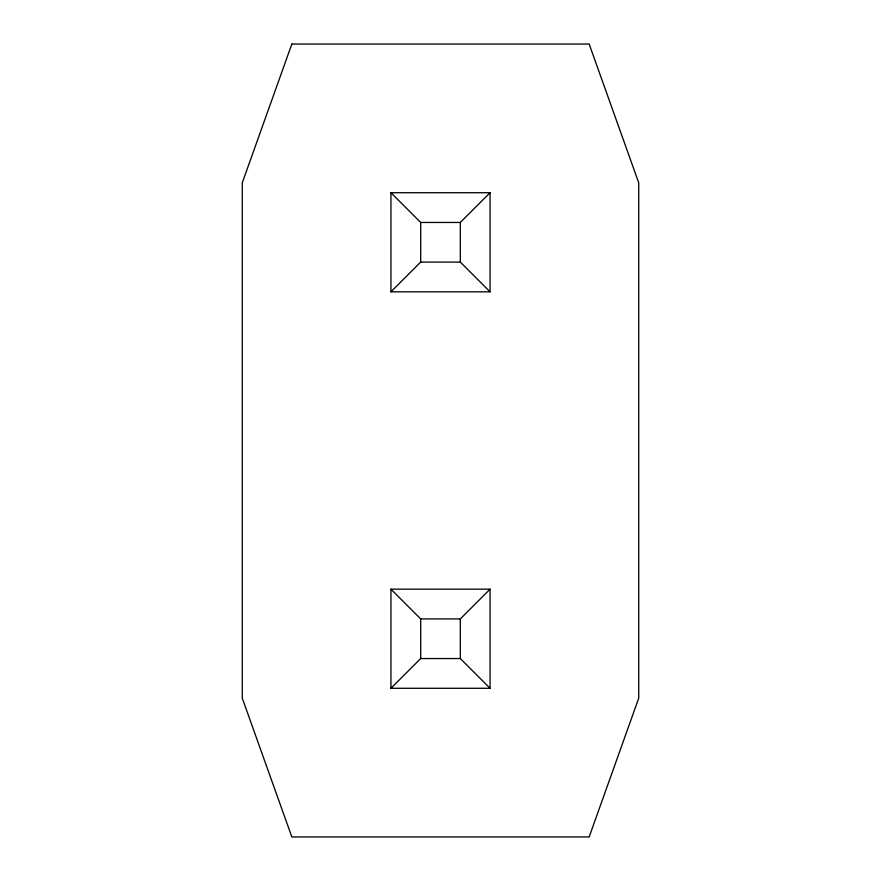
<?xml version="1.0" encoding="UTF-8"?>
<svg xmlns="http://www.w3.org/2000/svg" width="881" height="881" viewBox="0 0 881 881"><rect width="100%" height="100%" fill="white"/><g stroke="black" fill="none" stroke-linecap="round" stroke-linejoin="round"><path stroke-width="1.32" d="M390.944 291.831L420.678 262.098L460.323 262.098L490.056 291.831L490.056 192.719L390.944 192.719L390.944 291.831L490.056 291.831M390.944 192.719L420.678 222.453L460.323 222.453L490.056 192.719M390.944 688.281L420.678 658.548L460.323 658.548L490.056 688.281L490.056 589.169L390.944 589.169L390.944 688.281L490.056 688.281M390.944 589.169L420.678 618.903L460.323 618.903L490.056 589.169M460.323 222.453L460.323 262.098M460.323 618.903L460.323 658.548M420.678 222.453L420.678 262.098M420.678 618.903L420.678 658.548M291.831 44.05L242.275 182.808L242.275 698.192L291.831 836.95L589.169 836.95L638.725 698.192L638.725 182.808L589.169 44.05L291.831 44.05"/></g></svg>
